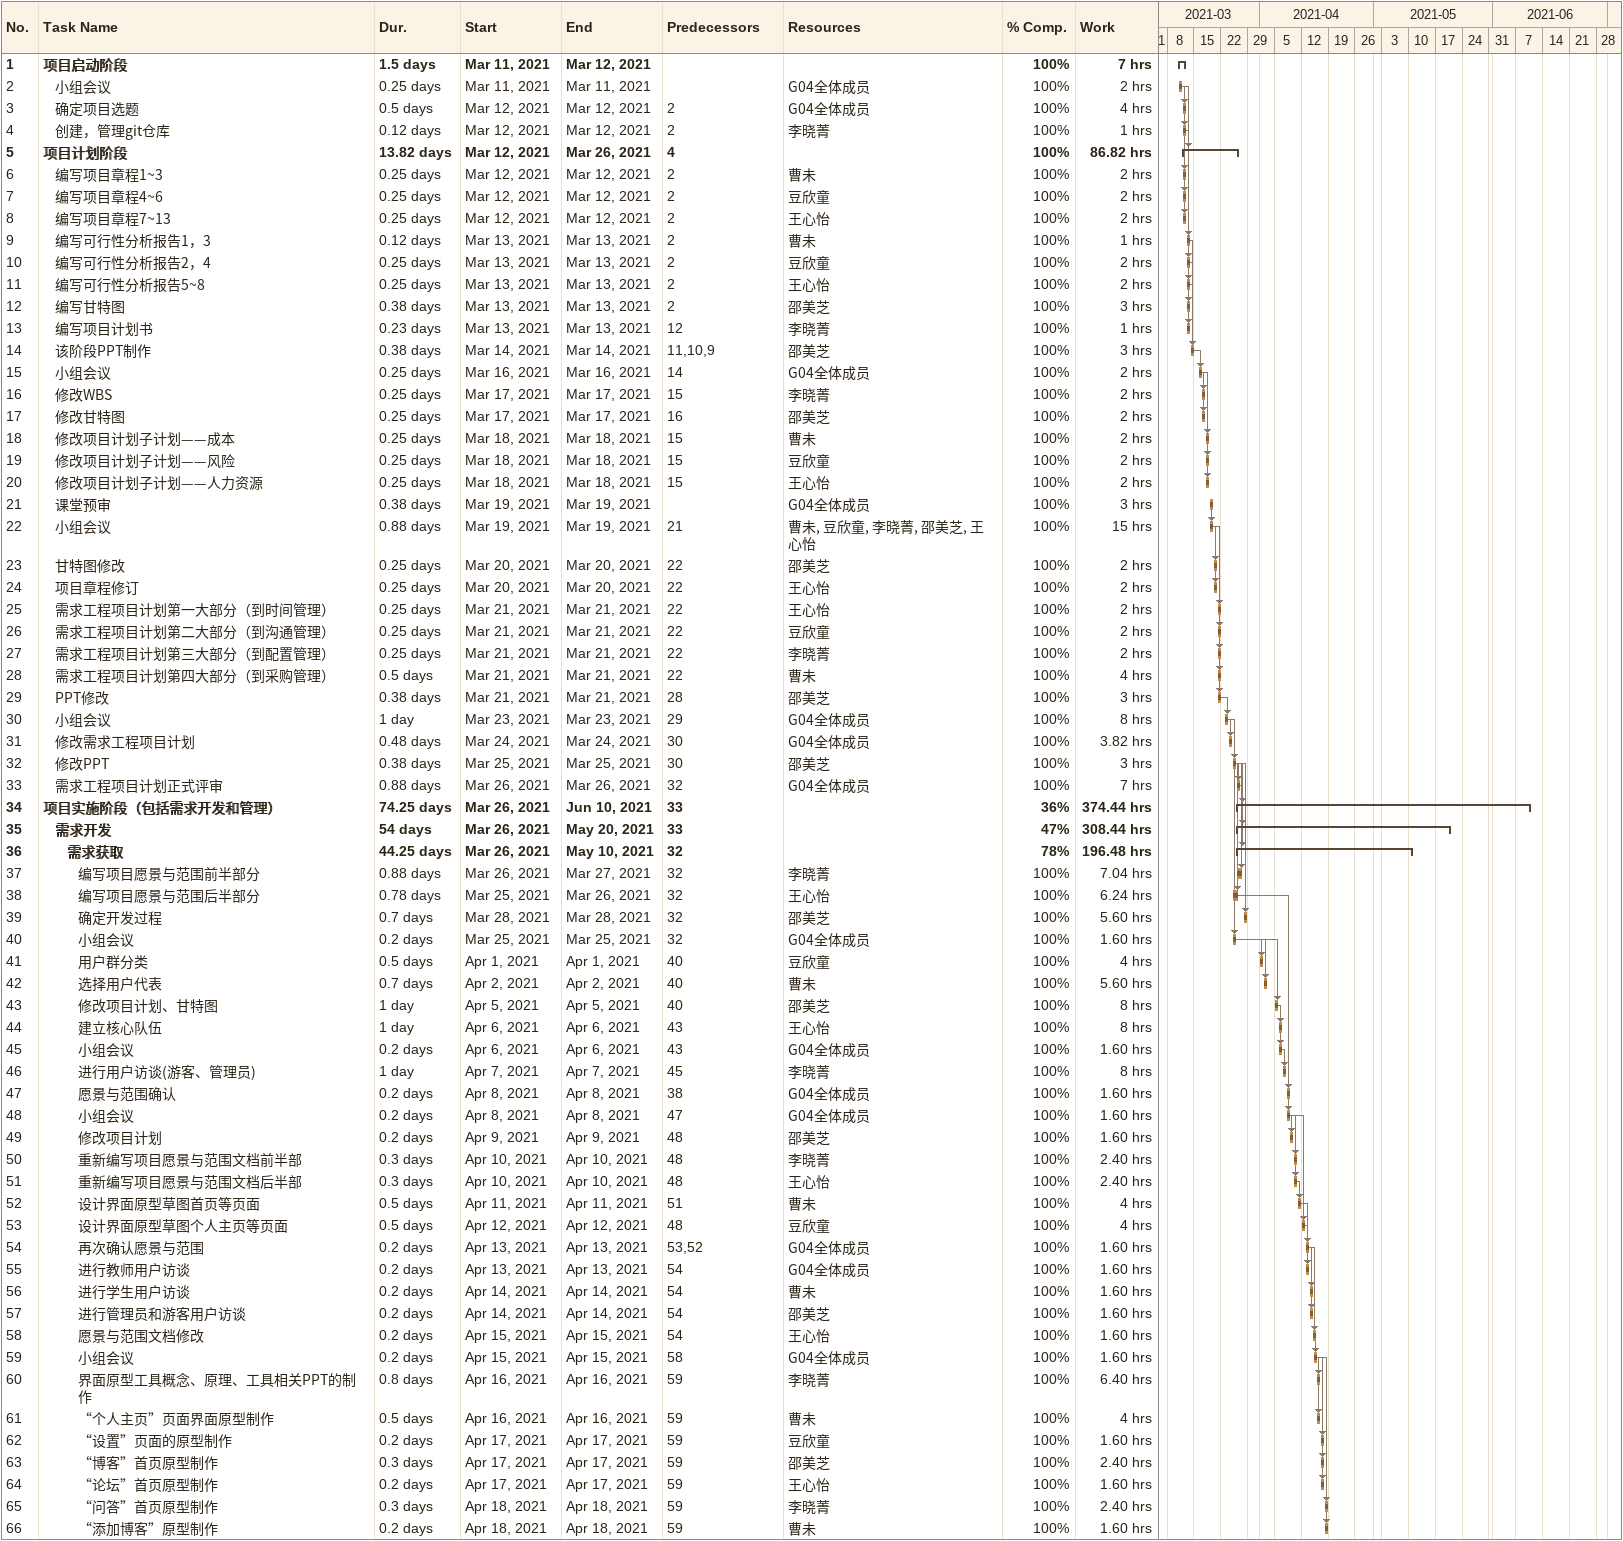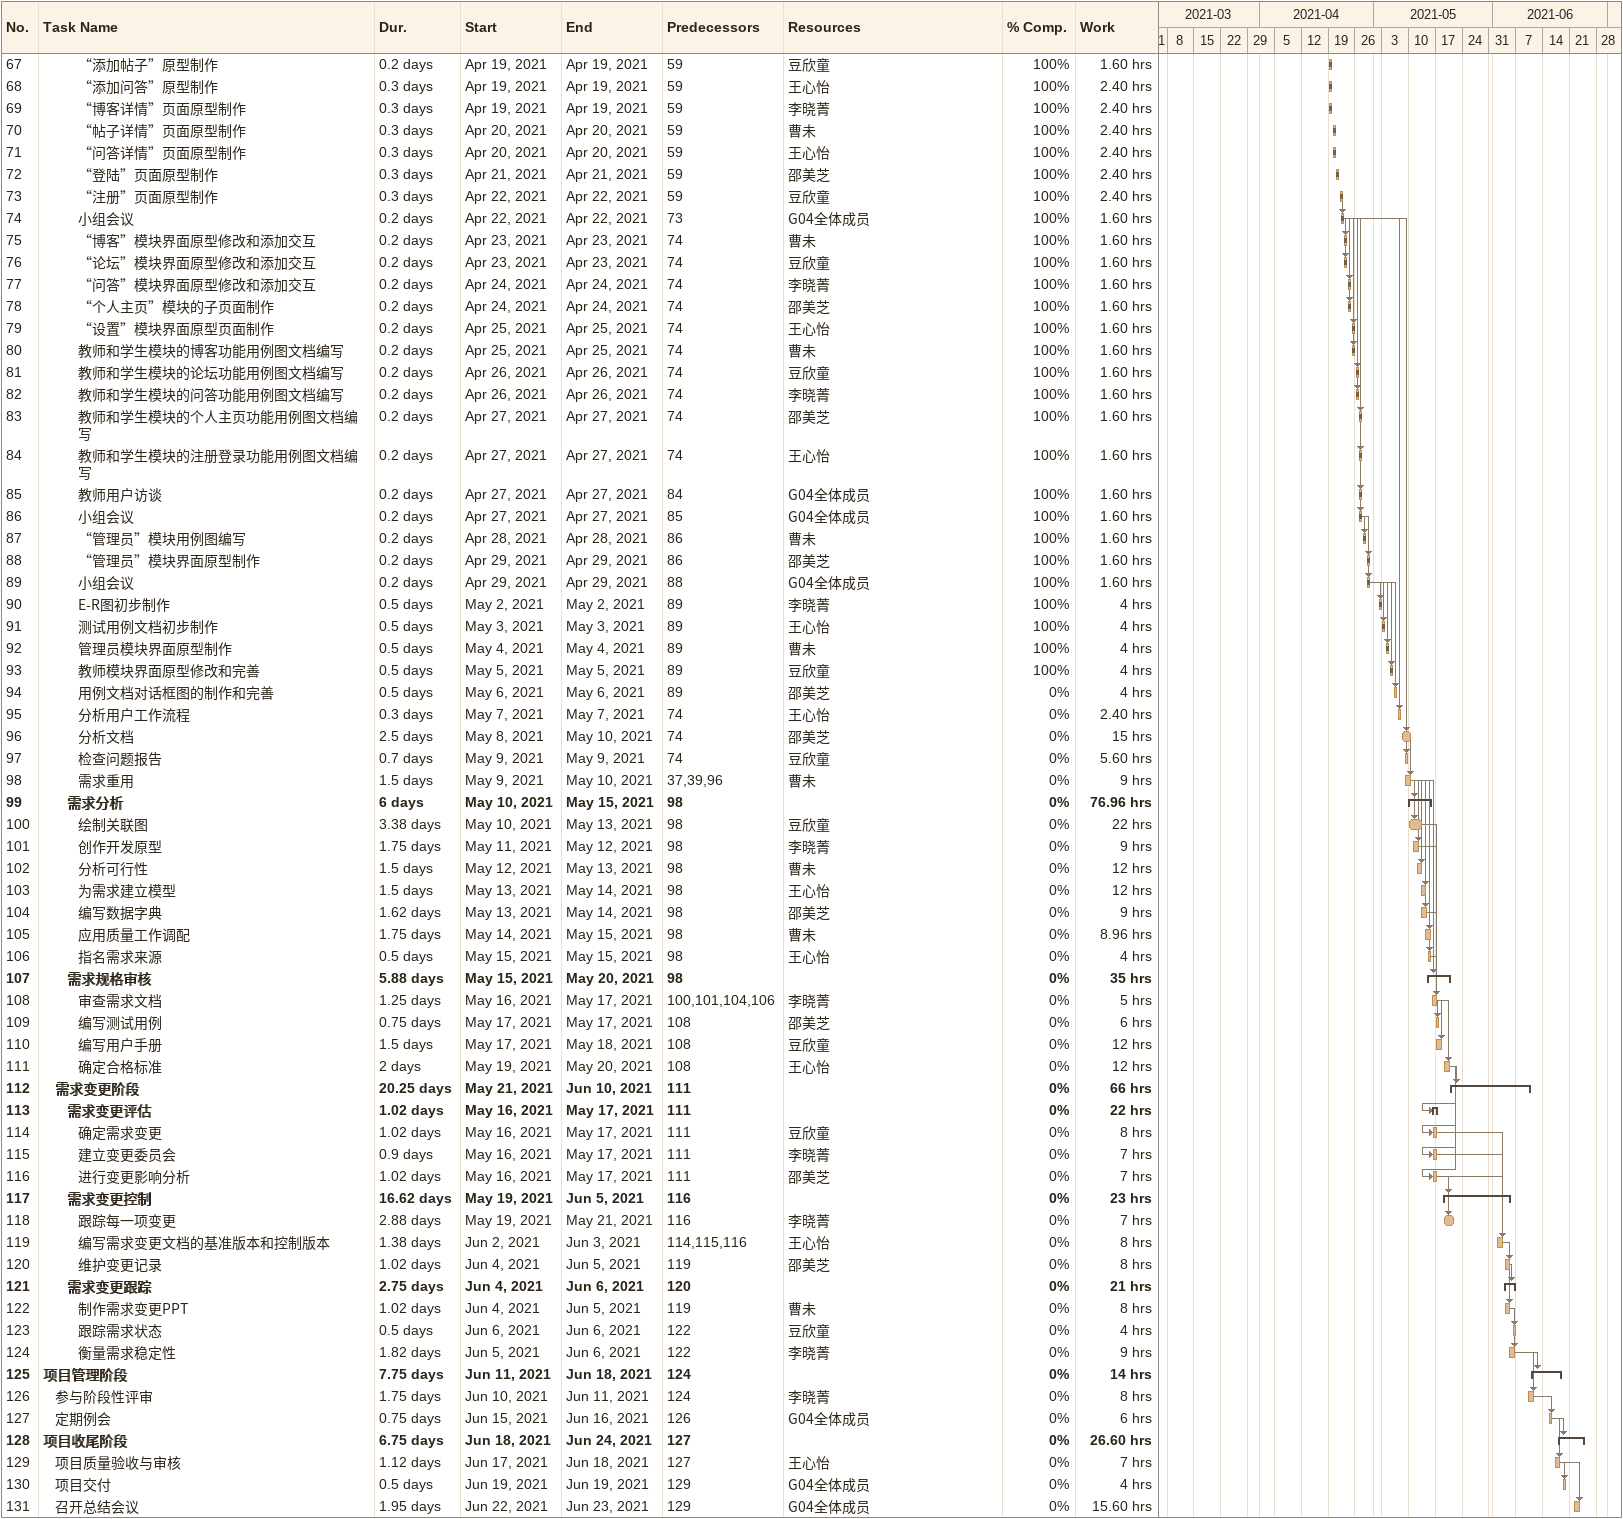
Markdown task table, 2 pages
| ID | Level | Task | Duration | Start | Finish | Predecessors | Resources | % complete | Work (h) |
|---|---|---|---|---|---|---|---|---|---|
| 1 | 1 | **项目启动阶段** | 1.5d | 2021-03-11 | 2021-03-12 |  |  | 100 | 7 |
| 2 | 2 | 小组会议 | 0.25d | 2021-03-11 | 2021-03-11 |  | G04全体成员 | 100 | 2 |
| 3 | 2 | 确定项目选题 | 0.5d | 2021-03-12 | 2021-03-12 | 2 | G04全体成员 | 100 | 4 |
| 4 | 2 | 创建，管理git仓库 | 0.12d | 2021-03-12 | 2021-03-12 | 2 | 李晓菁 | 100 | 1 |
| 5 | 1 | **项目计划阶段** | 13.82d | 2021-03-12 | 2021-03-26 | 4 |  | 100 | 86.82 |
| 6 | 2 | 编写项目章程1~3 | 0.25d | 2021-03-12 | 2021-03-12 | 2 | 曹未 | 100 | 2 |
| 7 | 2 | 编写项目章程4~6 | 0.25d | 2021-03-12 | 2021-03-12 | 2 | 豆欣童 | 100 | 2 |
| 8 | 2 | 编写项目章程7~13 | 0.25d | 2021-03-12 | 2021-03-12 | 2 | 王心怡 | 100 | 2 |
| 9 | 2 | 编写可行性分析报告1，3 | 0.12d | 2021-03-13 | 2021-03-13 | 2 | 曹未 | 100 | 1 |
| 10 | 2 | 编写可行性分析报告2，4 | 0.25d | 2021-03-13 | 2021-03-13 | 2 | 豆欣童 | 100 | 2 |
| 11 | 2 | 编写可行性分析报告5~8 | 0.25d | 2021-03-13 | 2021-03-13 | 2 | 王心怡 | 100 | 2 |
| 12 | 2 | 编写甘特图 | 0.38d | 2021-03-13 | 2021-03-13 | 2 | 邵美芝 | 100 | 3 |
| 13 | 2 | 编写项目计划书 | 0.23d | 2021-03-13 | 2021-03-13 | 12 | 李晓菁 | 100 | 1 |
| 14 | 2 | 该阶段PPT制作 | 0.38d | 2021-03-14 | 2021-03-14 | 11, 10, 9 | 邵美芝 | 100 | 3 |
| 15 | 2 | 小组会议 | 0.25d | 2021-03-16 | 2021-03-16 | 14 | G04全体成员 | 100 | 2 |
| 16 | 2 | 修改WBS | 0.25d | 2021-03-17 | 2021-03-17 | 15 | 李晓菁 | 100 | 2 |
| 17 | 2 | 修改甘特图 | 0.25d | 2021-03-17 | 2021-03-17 | 16 | 邵美芝 | 100 | 2 |
| 18 | 2 | 修改项目计划子计划——成本 | 0.25d | 2021-03-18 | 2021-03-18 | 15 | 曹未 | 100 | 2 |
| 19 | 2 | 修改项目计划子计划——风险 | 0.25d | 2021-03-18 | 2021-03-18 | 15 | 豆欣童 | 100 | 2 |
| 20 | 2 | 修改项目计划子计划——人力资源 | 0.25d | 2021-03-18 | 2021-03-18 | 15 | 王心怡 | 100 | 2 |
| 21 | 2 | 课堂预审 | 0.38d | 2021-03-19 | 2021-03-19 |  | G04全体成员 | 100 | 3 |
| 22 | 2 | 小组会议 | 0.88d | 2021-03-19 | 2021-03-19 | 21 | 曹未, 豆欣童, 李晓菁, 邵美芝, 王心怡 | 100 | 15 |
| 23 | 2 | 甘特图修改 | 0.25d | 2021-03-20 | 2021-03-20 | 22 | 邵美芝 | 100 | 2 |
| 24 | 2 | 项目章程修订 | 0.25d | 2021-03-20 | 2021-03-20 | 22 | 王心怡 | 100 | 2 |
| 25 | 2 | 需求工程项目计划第一大部分（到时间管理） | 0.25d | 2021-03-21 | 2021-03-21 | 22 | 王心怡 | 100 | 2 |
| 26 | 2 | 需求工程项目计划第二大部分（到沟通管理） | 0.25d | 2021-03-21 | 2021-03-21 | 22 | 豆欣童 | 100 | 2 |
| 27 | 2 | 需求工程项目计划第三大部分（到配置管理） | 0.25d | 2021-03-21 | 2021-03-21 | 22 | 李晓菁 | 100 | 2 |
| 28 | 2 | 需求工程项目计划第四大部分（到采购管理） | 0.5d | 2021-03-21 | 2021-03-21 | 22 | 曹未 | 100 | 4 |
| 29 | 2 | PPT修改 | 0.38d | 2021-03-21 | 2021-03-21 | 28 | 邵美芝 | 100 | 3 |
| 30 | 2 | 小组会议 | 1d | 2021-03-23 | 2021-03-23 | 29 | G04全体成员 | 100 | 8 |
| 31 | 2 | 修改需求工程项目计划 | 0.48d | 2021-03-24 | 2021-03-24 | 30 | G04全体成员 | 100 | 3.82 |
| 32 | 2 | 修改PPT | 0.38d | 2021-03-25 | 2021-03-25 | 30 | 邵美芝 | 100 | 3 |
| 33 | 2 | 需求工程项目计划正式评审 | 0.88d | 2021-03-26 | 2021-03-26 | 32 | G04全体成员 | 100 | 7 |
| 34 | 1 | **项目实施阶段（包括需求开发和管理）** | 74.25d | 2021-03-26 | 2021-06-10 | 33 |  | 36 | 374.44 |
| 35 | 2 | **需求开发** | 54d | 2021-03-26 | 2021-05-20 | 33 |  | 47 | 308.44 |
| 36 | 3 | **需求获取** | 44.25d | 2021-03-26 | 2021-05-10 | 32 |  | 78 | 196.48 |
| 37 | 4 | 编写项目愿景与范围前半部分 | 0.88d | 2021-03-26 | 2021-03-27 | 32 | 李晓菁 | 100 | 7.04 |
| 38 | 4 | 编写项目愿景与范围后半部分 | 0.78d | 2021-03-25 | 2021-03-26 | 32 | 王心怡 | 100 | 6.24 |
| 39 | 4 | 确定开发过程 | 0.7d | 2021-03-28 | 2021-03-28 | 32 | 邵美芝 | 100 | 5.60 |
| 40 | 4 | 小组会议 | 0.2d | 2021-03-25 | 2021-03-25 | 32 | G04全体成员 | 100 | 1.60 |
| 41 | 4 | 用户群分类 | 0.5d | 2021-04-01 | 2021-04-01 | 40 | 豆欣童 | 100 | 4 |
| 42 | 4 | 选择用户代表 | 0.7d | 2021-04-02 | 2021-04-02 | 40 | 曹未 | 100 | 5.60 |
| 43 | 4 | 修改项目计划、甘特图 | 1d | 2021-04-05 | 2021-04-05 | 40 | 邵美芝 | 100 | 8 |
| 44 | 4 | 建立核心队伍 | 1d | 2021-04-06 | 2021-04-06 | 43 | 王心怡 | 100 | 8 |
| 45 | 4 | 小组会议 | 0.2d | 2021-04-06 | 2021-04-06 | 43 | G04全体成员 | 100 | 1.60 |
| 46 | 4 | 进行用户访谈(游客、管理员) | 1d | 2021-04-07 | 2021-04-07 | 45 | 李晓菁 | 100 | 8 |
| 47 | 4 | 愿景与范围确认 | 0.2d | 2021-04-08 | 2021-04-08 | 38 | G04全体成员 | 100 | 1.60 |
| 48 | 4 | 小组会议 | 0.2d | 2021-04-08 | 2021-04-08 | 47 | G04全体成员 | 100 | 1.60 |
| 49 | 4 | 修改项目计划 | 0.2d | 2021-04-09 | 2021-04-09 | 48 | 邵美芝 | 100 | 1.60 |
| 50 | 4 | 重新编写项目愿景与范围文档前半部 | 0.3d | 2021-04-10 | 2021-04-10 | 48 | 李晓菁 | 100 | 2.40 |
| 51 | 4 | 重新编写项目愿景与范围文档后半部 | 0.3d | 2021-04-10 | 2021-04-10 | 48 | 王心怡 | 100 | 2.40 |
| 52 | 4 | 设计界面原型草图首页等页面 | 0.5d | 2021-04-11 | 2021-04-11 | 51 | 曹未 | 100 | 4 |
| 53 | 4 | 设计界面原型草图个人主页等页面 | 0.5d | 2021-04-12 | 2021-04-12 | 48 | 豆欣童 | 100 | 4 |
| 54 | 4 | 再次确认愿景与范围 | 0.2d | 2021-04-13 | 2021-04-13 | 53, 52 | G04全体成员 | 100 | 1.60 |
| 55 | 4 | 进行教师用户访谈 | 0.2d | 2021-04-13 | 2021-04-13 | 54 | G04全体成员 | 100 | 1.60 |
| 56 | 4 | 进行学生用户访谈 | 0.2d | 2021-04-14 | 2021-04-14 | 54 | 曹未 | 100 | 1.60 |
| 57 | 4 | 进行管理员和游客用户访谈 | 0.2d | 2021-04-14 | 2021-04-14 | 54 | 邵美芝 | 100 | 1.60 |
| 58 | 4 | 愿景与范围文档修改 | 0.2d | 2021-04-15 | 2021-04-15 | 54 | 王心怡 | 100 | 1.60 |
| 59 | 4 | 小组会议 | 0.2d | 2021-04-15 | 2021-04-15 | 58 | G04全体成员 | 100 | 1.60 |
| 60 | 4 | 界面原型工具概念、原理、工具相关PPT的制作 | 0.8d | 2021-04-16 | 2021-04-16 | 59 | 李晓菁 | 100 | 6.40 |
| 61 | 4 | “个人主页”页面界面原型制作 | 0.5d | 2021-04-16 | 2021-04-16 | 59 | 曹未 | 100 | 4 |
| 62 | 4 | “设置”页面的原型制作 | 0.2d | 2021-04-17 | 2021-04-17 | 59 | 豆欣童 | 100 | 1.60 |
| 63 | 4 | “博客”首页原型制作 | 0.3d | 2021-04-17 | 2021-04-17 | 59 | 邵美芝 | 100 | 2.40 |
| 64 | 4 | “论坛”首页原型制作 | 0.2d | 2021-04-17 | 2021-04-17 | 59 | 王心怡 | 100 | 1.60 |
| 65 | 4 | “问答”首页原型制作 | 0.3d | 2021-04-18 | 2021-04-18 | 59 | 李晓菁 | 100 | 2.40 |
| 66 | 4 | “添加博客”原型制作 | 0.2d | 2021-04-18 | 2021-04-18 | 59 | 曹未 | 100 | 1.60 |
| 67 | 4 | “添加帖子”原型制作 | 0.2d | 2021-04-19 | 2021-04-19 | 59 | 豆欣童 | 100 | 1.60 |
| 68 | 4 | “添加问答”原型制作 | 0.3d | 2021-04-19 | 2021-04-19 | 59 | 王心怡 | 100 | 2.40 |
| 69 | 4 | “博客详情”页面原型制作 | 0.3d | 2021-04-19 | 2021-04-19 | 59 | 李晓菁 | 100 | 2.40 |
| 70 | 4 | “帖子详情”页面原型制作 | 0.3d | 2021-04-20 | 2021-04-20 | 59 | 曹未 | 100 | 2.40 |
| 71 | 4 | “问答详情”页面原型制作 | 0.3d | 2021-04-20 | 2021-04-20 | 59 | 王心怡 | 100 | 2.40 |
| 72 | 4 | “登陆”页面原型制作 | 0.3d | 2021-04-21 | 2021-04-21 | 59 | 邵美芝 | 100 | 2.40 |
| 73 | 4 | “注册”页面原型制作 | 0.3d | 2021-04-22 | 2021-04-22 | 59 | 豆欣童 | 100 | 2.40 |
| 74 | 4 | 小组会议 | 0.2d | 2021-04-22 | 2021-04-22 | 73 | G04全体成员 | 100 | 1.60 |
| 75 | 4 | “博客”模块界面原型修改和添加交互 | 0.2d | 2021-04-23 | 2021-04-23 | 74 | 曹未 | 100 | 1.60 |
| 76 | 4 | “论坛”模块界面原型修改和添加交互 | 0.2d | 2021-04-23 | 2021-04-23 | 74 | 豆欣童 | 100 | 1.60 |
| 77 | 4 | “问答”模块界面原型修改和添加交互 | 0.2d | 2021-04-24 | 2021-04-24 | 74 | 李晓菁 | 100 | 1.60 |
| 78 | 4 | “个人主页”模块的子页面制作 | 0.2d | 2021-04-24 | 2021-04-24 | 74 | 邵美芝 | 100 | 1.60 |
| 79 | 4 | “设置”模块界面原型页面制作 | 0.2d | 2021-04-25 | 2021-04-25 | 74 | 王心怡 | 100 | 1.60 |
| 80 | 4 | 教师和学生模块的博客功能用例图文档编写 | 0.2d | 2021-04-25 | 2021-04-25 | 74 | 曹未 | 100 | 1.60 |
| 81 | 4 | 教师和学生模块的论坛功能用例图文档编写 | 0.2d | 2021-04-26 | 2021-04-26 | 74 | 豆欣童 | 100 | 1.60 |
| 82 | 4 | 教师和学生模块的问答功能用例图文档编写 | 0.2d | 2021-04-26 | 2021-04-26 | 74 | 李晓菁 | 100 | 1.60 |
| 83 | 4 | 教师和学生模块的个人主页功能用例图文档编写 | 0.2d | 2021-04-27 | 2021-04-27 | 74 | 邵美芝 | 100 | 1.60 |
| 84 | 4 | 教师和学生模块的注册登录功能用例图文档编写 | 0.2d | 2021-04-27 | 2021-04-27 | 74 | 王心怡 | 100 | 1.60 |
| 85 | 4 | 教师用户访谈 | 0.2d | 2021-04-27 | 2021-04-27 | 84 | G04全体成员 | 100 | 1.60 |
| 86 | 4 | 小组会议 | 0.2d | 2021-04-27 | 2021-04-27 | 85 | G04全体成员 | 100 | 1.60 |
| 87 | 4 | “管理员”模块用例图编写 | 0.2d | 2021-04-28 | 2021-04-28 | 86 | 曹未 | 100 | 1.60 |
| 88 | 4 | “管理员”模块界面原型制作 | 0.2d | 2021-04-29 | 2021-04-29 | 86 | 邵美芝 | 100 | 1.60 |
| 89 | 4 | 小组会议 | 0.2d | 2021-04-29 | 2021-04-29 | 88 | G04全体成员 | 100 | 1.60 |
| 90 | 4 | E-R图初步制作 | 0.5d | 2021-05-02 | 2021-05-02 | 89 | 李晓菁 | 100 | 4 |
| 91 | 4 | 测试用例文档初步制作 | 0.5d | 2021-05-03 | 2021-05-03 | 89 | 王心怡 | 100 | 4 |
| 92 | 4 | 管理员模块界面原型制作 | 0.5d | 2021-05-04 | 2021-05-04 | 89 | 曹未 | 100 | 4 |
| 93 | 4 | 教师模块界面原型修改和完善 | 0.5d | 2021-05-05 | 2021-05-05 | 89 | 豆欣童 | 100 | 4 |
| 94 | 4 | 用例文档对话框图的制作和完善 | 0.5d | 2021-05-06 | 2021-05-06 | 89 | 邵美芝 | 0 | 4 |
| 95 | 4 | 分析用户工作流程 | 0.3d | 2021-05-07 | 2021-05-07 | 74 | 王心怡 | 0 | 2.40 |
| 96 | 4 | 分析文档 | 2.5d | 2021-05-08 | 2021-05-10 | 74 | 邵美芝 | 0 | 15 |
| 97 | 4 | 检查问题报告 | 0.7d | 2021-05-09 | 2021-05-09 | 74 | 豆欣童 | 0 | 5.60 |
| 98 | 4 | 需求重用 | 1.5d | 2021-05-09 | 2021-05-10 | 37, 39, 96 | 曹未 | 0 | 9 |
| 99 | 3 | **需求分析** | 6d | 2021-05-10 | 2021-05-15 | 98 |  | 0 | 76.96 |
| 100 | 4 | 绘制关联图 | 3.38d | 2021-05-10 | 2021-05-13 | 98 | 豆欣童 | 0 | 22 |
| 101 | 4 | 创作开发原型 | 1.75d | 2021-05-11 | 2021-05-12 | 98 | 李晓菁 | 0 | 9 |
| 102 | 4 | 分析可行性 | 1.5d | 2021-05-12 | 2021-05-13 | 98 | 曹未 | 0 | 12 |
| 103 | 4 | 为需求建立模型 | 1.5d | 2021-05-13 | 2021-05-14 | 98 | 王心怡 | 0 | 12 |
| 104 | 4 | 编写数据字典 | 1.62d | 2021-05-13 | 2021-05-14 | 98 | 邵美芝 | 0 | 9 |
| 105 | 4 | 应用质量工作调配 | 1.75d | 2021-05-14 | 2021-05-15 | 98 | 曹未 | 0 | 8.96 |
| 106 | 4 | 指名需求来源 | 0.5d | 2021-05-15 | 2021-05-15 | 98 | 王心怡 | 0 | 4 |
| 107 | 3 | **需求规格审核** | 5.88d | 2021-05-15 | 2021-05-20 | 98 |  | 0 | 35 |
| 108 | 4 | 审查需求文档 | 1.25d | 2021-05-16 | 2021-05-17 | 100, 101, 104, 106 | 李晓菁 | 0 | 5 |
| 109 | 4 | 编写测试用例 | 0.75d | 2021-05-17 | 2021-05-17 | 108 | 邵美芝 | 0 | 6 |
| 110 | 4 | 编写用户手册 | 1.5d | 2021-05-17 | 2021-05-18 | 108 | 豆欣童 | 0 | 12 |
| 111 | 4 | 确定合格标准 | 2d | 2021-05-19 | 2021-05-20 | 108 | 王心怡 | 0 | 12 |
| 112 | 2 | **需求变更阶段** | 20.25d | 2021-05-21 | 2021-06-10 | 111 |  | 0 | 66 |
| 113 | 3 | **需求变更评估** | 1.02d | 2021-05-16 | 2021-05-17 | 111 |  | 0 | 22 |
| 114 | 4 | 确定需求变更 | 1.02d | 2021-05-16 | 2021-05-17 | 111 | 豆欣童 | 0 | 8 |
| 115 | 4 | 建立变更委员会 | 0.9d | 2021-05-16 | 2021-05-17 | 111 | 李晓菁 | 0 | 7 |
| 116 | 4 | 进行变更影响分析 | 1.02d | 2021-05-16 | 2021-05-17 | 111 | 邵美芝 | 0 | 7 |
| 117 | 3 | **需求变更控制** | 16.62d | 2021-05-19 | 2021-06-05 | 116 |  | 0 | 23 |
| 118 | 4 | 跟踪每一项变更 | 2.88d | 2021-05-19 | 2021-05-21 | 116 | 李晓菁 | 0 | 7 |
| 119 | 4 | 编写需求变更文档的基准版本和控制版本 | 1.38d | 2021-06-02 | 2021-06-03 | 114, 115, 116 | 王心怡 | 0 | 8 |
| 120 | 4 | 维护变更记录 | 1.02d | 2021-06-04 | 2021-06-05 | 119 | 邵美芝 | 0 | 8 |
| 121 | 3 | **需求变更跟踪** | 2.75d | 2021-06-04 | 2021-06-06 | 120 |  | 0 | 21 |
| 122 | 4 | 制作需求变更PPT | 1.02d | 2021-06-04 | 2021-06-05 | 119 | 曹未 | 0 | 8 |
| 123 | 4 | 跟踪需求状态 | 0.5d | 2021-06-06 | 2021-06-06 | 122 | 豆欣童 | 0 | 4 |
| 124 | 4 | 衡量需求稳定性 | 1.82d | 2021-06-05 | 2021-06-06 | 122 | 李晓菁 | 0 | 9 |
| 125 | 1 | **项目管理阶段** | 7.75d | 2021-06-11 | 2021-06-18 | 124 |  | 0 | 14 |
| 126 | 2 | 参与阶段性评审 | 1.75d | 2021-06-10 | 2021-06-11 | 124 | 李晓菁 | 0 | 8 |
| 127 | 2 | 定期例会 | 0.75d | 2021-06-15 | 2021-06-16 | 126 | G04全体成员 | 0 | 6 |
| 128 | 1 | **项目收尾阶段** | 6.75d | 2021-06-18 | 2021-06-24 | 127 |  | 0 | 26.60 |
| 129 | 2 | 项目质量验收与审核 | 1.12d | 2021-06-17 | 2021-06-18 | 127 | 王心怡 | 0 | 7 |
| 130 | 2 | 项目交付 | 0.5d | 2021-06-19 | 2021-06-19 | 129 | G04全体成员 | 0 | 4 |
| 131 | 2 | 召开总结会议 | 1.95d | 2021-06-22 | 2021-06-23 | 129 | G04全体成员 | 0 | 15.60 |
